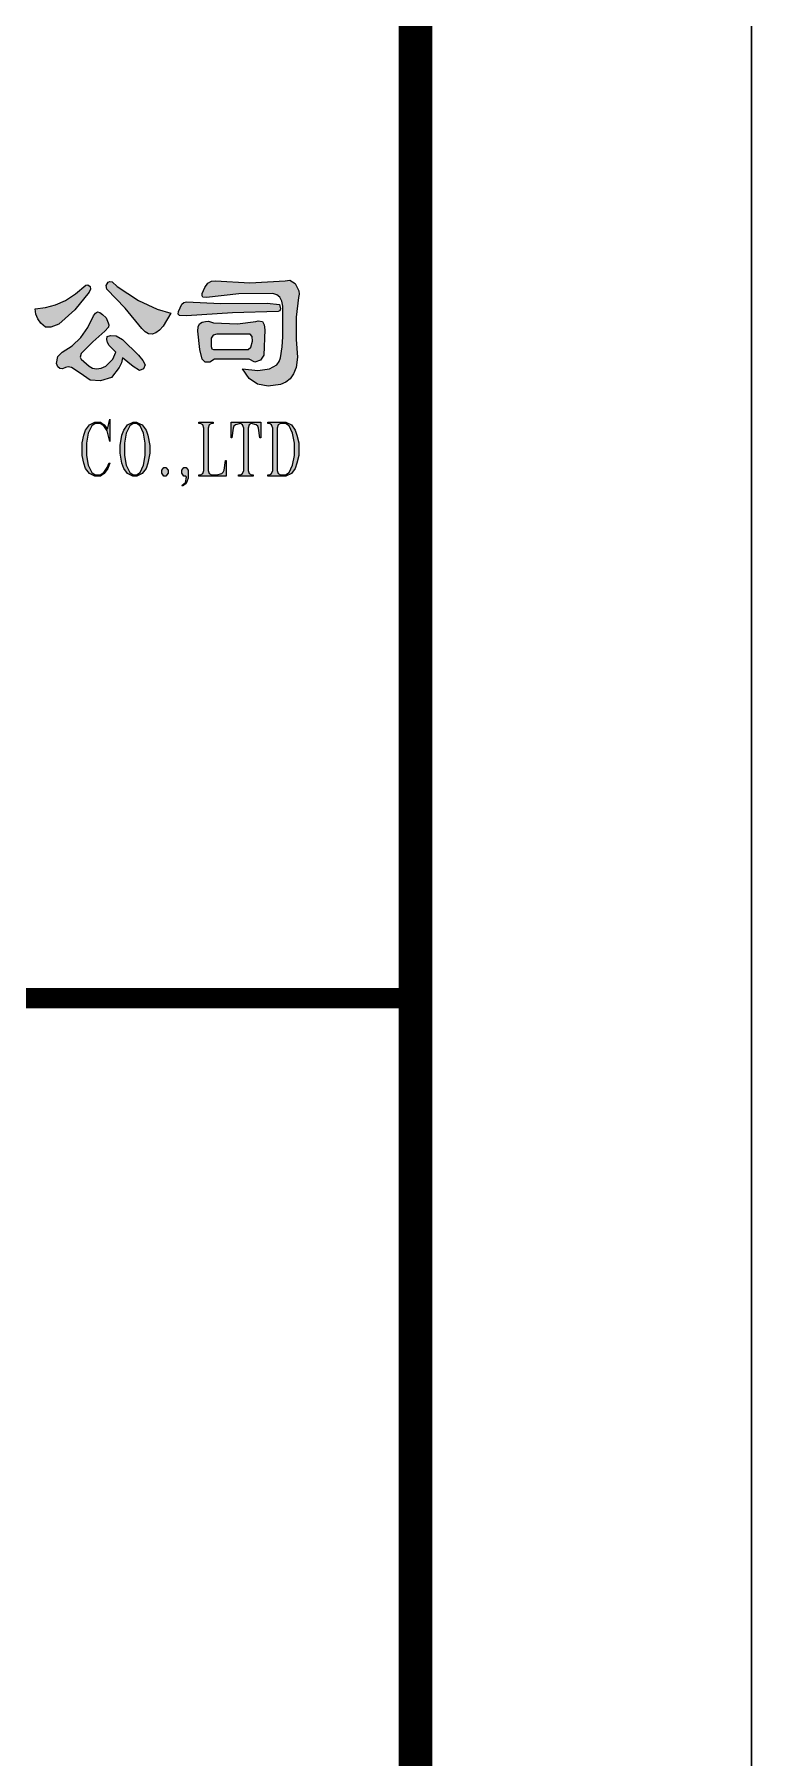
# Model space of a CAD drawing. Extents: x 0 to 2972856, y -1269770 to 0.
# Drawn here: x 2824795 to 2827996, y -1003981 to -996285 of the extents above; entities that cross this region are included whole.
import ezdxf
from ezdxf.enums import TextEntityAlignment as Align

# ---------------------------------------------------------------- set-up
doc = ezdxf.new("R2010")
doc.units = 0
doc.header["$LTSCALE"] = 1000
doc.linetypes.add('接地线', pattern=[1.35002, 0.5, -1e-05, 1e-05, 0.5, -0.125, 0.1, -0.125])
for name, color, linetype in [('BTTK', 7, 'Continuous'), ('Logo', 4, 'Continuous'), ('PUB_TITLE', 7, 'Continuous'), ('电-线路-接地网', 6, '接地线')]:
    doc.layers.add(name, color=color, linetype=linetype)
doc.layers.add('yichutu', color=7, linetype='Continuous', true_color=0xffffff, plot=False)
doc.styles.add('HZ(TK)', font='geniso.shx', dxfattribs={"width": 0.9, "bigfont": 'hztxt.shx'})

# ---------------------------------------------------------------- blocks, each defined once
blk = doc.blocks.new('vhtemplate_2020年新竖式图框_A0')
at = {"layer": 'Logo'}
h = blk.add_hatch(color=4, dxfattribs=at)
h.dxf.hatch_style = 1
h.paths.add_polyline_path([(1169.796, 781.254), (1169.854, 781.108), (1169.873, 781.046), (1169.862, 780.983), (1169.754, 780.859), (1169.396, 780.546), (1169.054, 780.192), (1169.021, 780.088), (1169.054, 780.025), (1169.287, 779.817), (1169.394, 779.755), (1169.512, 779.734), (1169.644, 779.755), (1169.787, 779.817), (1169.996, 780.025), (1170.087, 780.234), (1169.887, 780.432), (1169.837, 780.523), (1169.821, 780.609), (1169.829, 780.702), (1169.921, 780.734), (1170.096, 780.723), (1170.287, 780.609), (1170.754, 780.15), (1170.887, 779.984), (1170.954, 779.859), (1170.912, 779.734), (1170.787, 779.692), (1170.595, 779.807), (1170.287, 780.067), (1170.254, 779.921), (1170.187, 779.776), (1169.954, 779.484), (1169.629, 779.38), (1169.321, 779.401), (1169.021, 779.609), (1168.763, 779.776), (1168.665, 779.796), (1168.588, 779.776), (1168.496, 779.736), (1168.421, 779.744), (1168.363, 779.799), (1168.321, 779.9), (1168.363, 780.109), (1168.488, 780.234), (1168.783, 780.426), (1169.038, 780.671), (1169.25, 780.968), (1169.421, 781.317), (1169.475, 781.397), (1169.537, 781.431), (1169.608, 781.418), (1169.687, 781.358)])
h.paths.add_polyline_path([(1167.988, 781.567), (1168.288, 781.64), (1168.588, 781.775), (1168.888, 781.973), (1169.187, 782.233), (1169.254, 782.243), (1169.321, 782.191), (1169.329, 782.108), (1169.287, 782.025), (1168.863, 781.494), (1168.388, 781.067), (1168.154, 780.983), (1167.988, 780.983), (1167.857, 781.095), (1167.763, 781.223), (1167.707, 781.366), (1167.688, 781.525)])
h.paths.add_polyline_path([(1170.754, 781.775), (1171.312, 781.515), (1171.72, 781.4), (1171.491, 781.012), (1171.379, 780.886), (1171.27, 780.806), (1171.163, 780.772), (1171.058, 780.783), (1170.955, 780.84), (1170.854, 780.942), (1170.362, 781.546), (1169.821, 782.108), (1169.796, 782.223), (1169.854, 782.316), (1169.908, 782.34), (1169.971, 782.327), (1170.121, 782.191)])
h = blk.add_hatch(color=4, dxfattribs=at)
h.dxf.hatch_style = 1
h.paths.add_polyline_path([(1174.069, 782.296), (1175.119, 782.358), (1175.261, 782.379), (1175.419, 782.275), (1175.527, 782.066), (1175.538, 781.962), (1175.519, 781.858), (1175.452, 781.275), (1175.452, 780.609), (1175.486, 780.088), (1175.452, 779.776), (1175.373, 779.588), (1175.269, 779.442), (1175.14, 779.338), (1174.986, 779.276), (1174.615, 779.226), (1174.303, 779.286), (1174.048, 779.455), (1173.853, 779.734), (1174.311, 779.692), (1174.652, 779.734), (1174.877, 779.859), (1174.946, 779.953), (1174.986, 780.067), (1175.036, 780.39), (1175.052, 780.692), (1175.052, 781.608), (1175.021, 781.757), (1174.961, 781.869), (1174.871, 781.944), (1174.752, 781.983), (1173.744, 781.973), (1172.786, 781.858), (1172.67, 781.869), (1172.649, 781.913), (1172.653, 781.983), (1172.728, 782.163), (1172.82, 782.285), (1172.928, 782.35), (1173.053, 782.358)])
h.paths.add_polyline_path([(1173.203, 781.681), (1174.586, 781.692), (1174.952, 781.65), (1174.986, 781.525), (1174.969, 781.462), (1174.919, 781.442), (1173.553, 781.41), (1172.187, 781.317), (1171.978, 781.327), (1171.943, 781.371), (1171.953, 781.442), (1172.045, 781.66), (1172.109, 781.715), (1172.187, 781.733)])
h.paths.add_polyline_path([(1172.845, 781.16), (1172.986, 781.108), (1173.703, 781.077), (1174.253, 781.15), (1174.319, 781.171), (1174.452, 781.15), (1174.502, 781.046), (1174.519, 780.9), (1174.486, 780.15), (1174.386, 779.994), (1174.219, 779.942), (1174.053, 780.025), (1173.02, 780.025), (1172.886, 779.942), (1172.745, 779.942), (1172.653, 780.025), (1172.586, 780.317), (1172.52, 780.859), (1172.534, 780.986), (1172.578, 781.077), (1172.651, 781.132), (1172.753, 781.15)])
h.paths.add_polyline_path([(1173.086, 780.775), (1172.978, 780.744), (1172.92, 780.65), (1172.92, 780.4), (1172.945, 780.338), (1172.986, 780.317), (1174.019, 780.317), (1174.103, 780.379), (1174.153, 780.567), (1174.136, 780.702), (1174.086, 780.775)], flags=16)
h = blk.add_hatch(color=4, dxfattribs=at)
h.dxf.hatch_style = 1
h.paths.add_polyline_path([(1169.829, 777.897), (1169.725, 778.041), (1169.622, 778.113), (1169.468, 778.113), (1169.366, 778.043), (1169.262, 777.825), (1169.21, 777.53), (1169.21, 777.161), (1169.262, 776.866), (1169.366, 776.648), (1169.468, 776.578), (1169.622, 776.578), (1169.725, 776.65), (1169.829, 776.796), (1169.882, 776.943), (1169.904, 776.926), (1169.85, 776.774), (1169.74, 776.621), (1169.628, 776.544), (1169.46, 776.546), (1169.298, 776.621), (1169.186, 776.774), (1169.133, 776.928), (1169.078, 777.157), (1169.078, 777.534), (1169.133, 777.762), (1169.186, 777.917), (1169.298, 778.07), (1169.462, 778.147), (1169.628, 778.147), (1169.74, 778.07), (1169.835, 777.938), (1169.905, 778.235), (1169.905, 777.577)])
h.paths.add_polyline_path([(1171.039, 776.928), (1170.983, 776.774), (1170.872, 776.621), (1170.709, 776.544), (1170.595, 776.544), (1170.594, 776.546), (1170.432, 776.621), (1170.32, 776.774), (1170.265, 776.928), (1170.211, 777.231), (1170.211, 777.46), (1170.265, 777.762), (1170.32, 777.917), (1170.432, 778.07), (1170.595, 778.147), (1170.709, 778.147), (1170.71, 778.145), (1170.872, 778.07), (1170.983, 777.917), (1171.039, 777.762), (1171.092, 777.46), (1171.092, 777.231)])
h.paths.add_polyline_path([(1170.961, 777.53), (1170.909, 777.825), (1170.805, 778.043), (1170.702, 778.113), (1170.601, 778.113), (1170.499, 778.043), (1170.395, 777.825), (1170.343, 777.53), (1170.343, 777.161), (1170.395, 776.866), (1170.499, 776.648), (1170.601, 776.578), (1170.702, 776.578), (1170.805, 776.648), (1170.909, 776.866), (1170.961, 777.161)], flags=16)
h.paths.add_polyline_path([(1171.576, 776.544), (1171.513, 776.544), (1171.452, 776.629), (1171.452, 776.717), (1171.513, 776.802), (1171.576, 776.802), (1171.637, 776.717), (1171.637, 776.629)])
h.paths.add_polyline_path([(1172.178, 776.325), (1172.068, 776.247), (1172.056, 776.278), (1172.158, 776.351), (1172.187, 776.512), (1172.164, 776.544), (1172.111, 776.544), (1172.05, 776.629), (1172.05, 776.717), (1172.111, 776.802), (1172.174, 776.802), (1172.235, 776.717), (1172.235, 776.483)])
h.paths.add_polyline_path([(1172.553, 776.544), (1172.553, 776.578), (1172.603, 776.578), (1172.669, 776.623), (1172.701, 776.715), (1172.701, 777.976), (1172.669, 778.068), (1172.603, 778.113), (1172.553, 778.113), (1172.553, 778.147), (1172.98, 778.147), (1172.98, 778.113), (1172.93, 778.113), (1172.864, 778.068), (1172.832, 777.976), (1172.832, 776.715), (1172.864, 776.623), (1172.93, 776.578), (1173.085, 776.578), (1173.235, 776.621), (1173.282, 776.663), (1173.307, 776.717), (1173.343, 777.012), (1173.367, 777.009), (1173.367, 776.544)])
h.paths.add_polyline_path([(1174.369, 777.68), (1174.334, 777.974), (1174.308, 778.027), (1174.263, 778.07), (1174.116, 778.113), (1174.051, 778.068), (1174.019, 777.976), (1174.019, 776.715), (1174.051, 776.623), (1174.117, 776.578), (1174.168, 776.578), (1174.168, 776.544), (1173.739, 776.544), (1173.739, 776.578), (1173.79, 776.578), (1173.856, 776.623), (1173.888, 776.715), (1173.888, 777.976), (1173.856, 778.068), (1173.792, 778.113), (1173.645, 778.07), (1173.599, 778.027), (1173.573, 777.974), (1173.538, 777.68), (1173.513, 777.682), (1173.513, 778.147), (1174.394, 778.147), (1174.394, 777.682)])
h.paths.add_polyline_path([(1175.472, 776.928), (1175.418, 776.774), (1175.307, 776.621), (1175.142, 776.544), (1174.605, 776.544), (1174.605, 776.578), (1174.655, 776.578), (1174.721, 776.623), (1174.753, 776.715), (1174.753, 777.976), (1174.721, 778.068), (1174.655, 778.113), (1174.605, 778.113), (1174.605, 778.147), (1175.142, 778.147), (1175.307, 778.07), (1175.418, 777.917), (1175.472, 777.762), (1175.527, 777.534), (1175.527, 777.157)])
h.paths.add_polyline_path([(1175.396, 777.53), (1175.343, 777.825), (1175.24, 778.043), (1175.136, 778.113), (1174.982, 778.113), (1174.917, 778.068), (1174.884, 777.976), (1174.884, 776.715), (1174.917, 776.623), (1174.982, 776.578), (1175.136, 776.578), (1175.24, 776.648), (1175.343, 776.866), (1175.396, 777.161)], flags=16)
at = {"layer": 'BTTK', "const_width": 0.6}
blk.add_lwpolyline([(1179, 761), (1109, 761)], dxfattribs=at)
at = {"layer": 'Logo', "color": 4}
for points in [[(1167.988, 781.567), (1168.288, 781.64), (1168.588, 781.775), (1168.888, 781.973), (1169.187, 782.233), (1169.254, 782.243), (1169.321, 782.191), (1169.329, 782.108), (1169.287, 782.025), (1168.863, 781.494), (1168.388, 781.067), (1168.154, 780.983), (1167.988, 780.983), (1167.857, 781.095), (1167.763, 781.223), (1167.707, 781.366), (1167.688, 781.525)], [(1170.754, 781.775), (1171.312, 781.515), (1171.72, 781.4), (1171.491, 781.012), (1171.379, 780.886), (1171.27, 780.806), (1171.163, 780.772), (1171.058, 780.783), (1170.955, 780.84), (1170.854, 780.942), (1170.362, 781.546), (1169.821, 782.108), (1169.796, 782.223), (1169.854, 782.316), (1169.908, 782.34), (1169.971, 782.327), (1170.121, 782.191)], [(1174.069, 782.296), (1175.119, 782.358), (1175.261, 782.379), (1175.419, 782.275), (1175.527, 782.066), (1175.538, 781.962), (1175.519, 781.858), (1175.452, 781.275), (1175.452, 780.609), (1175.486, 780.088), (1175.452, 779.776), (1175.373, 779.588), (1175.269, 779.442), (1175.14, 779.338), (1174.986, 779.276), (1174.615, 779.226), (1174.303, 779.286), (1174.048, 779.455), (1173.853, 779.734), (1174.311, 779.692), (1174.652, 779.734), (1174.877, 779.859), (1174.946, 779.953), (1174.986, 780.067), (1175.036, 780.39), (1175.052, 780.692), (1175.052, 781.608), (1175.021, 781.757), (1174.961, 781.869), (1174.871, 781.944), (1174.752, 781.983), (1173.744, 781.973), (1172.786, 781.858), (1172.67, 781.869), (1172.649, 781.913), (1172.653, 781.983), (1172.728, 782.163), (1172.82, 782.285), (1172.928, 782.35), (1173.053, 782.358)], [(1169.796, 781.254), (1169.854, 781.108), (1169.873, 781.046), (1169.862, 780.983), (1169.754, 780.859), (1169.396, 780.546), (1169.054, 780.192), (1169.021, 780.088), (1169.054, 780.025), (1169.287, 779.817), (1169.394, 779.755), (1169.512, 779.734), (1169.644, 779.755), (1169.787, 779.817), (1169.996, 780.025), (1170.087, 780.234), (1169.887, 780.432), (1169.837, 780.523), (1169.821, 780.609), (1169.829, 780.702), (1169.921, 780.734), (1170.096, 780.723), (1170.287, 780.609), (1170.754, 780.15), (1170.887, 779.984), (1170.954, 779.859), (1170.912, 779.734), (1170.787, 779.692), (1170.595, 779.807), (1170.287, 780.067), (1170.254, 779.921), (1170.187, 779.776), (1169.954, 779.484), (1169.629, 779.38), (1169.321, 779.401), (1169.021, 779.609), (1168.763, 779.776), (1168.665, 779.796), (1168.588, 779.776), (1168.496, 779.736), (1168.421, 779.744), (1168.363, 779.799), (1168.321, 779.9), (1168.363, 780.109), (1168.488, 780.234), (1168.783, 780.426), (1169.038, 780.671), (1169.25, 780.968), (1169.421, 781.317), (1169.475, 781.397), (1169.537, 781.431), (1169.608, 781.418), (1169.687, 781.358)], [(1173.203, 781.681), (1174.586, 781.692), (1174.952, 781.65), (1174.986, 781.525), (1174.969, 781.462), (1174.919, 781.442), (1173.553, 781.41), (1172.187, 781.317), (1171.978, 781.327), (1171.943, 781.371), (1171.953, 781.442), (1172.045, 781.66), (1172.109, 781.715), (1172.187, 781.733)], [(1172.845, 781.16), (1172.986, 781.108), (1173.703, 781.077), (1174.253, 781.15), (1174.319, 781.171), (1174.452, 781.15), (1174.502, 781.046), (1174.519, 780.9), (1174.486, 780.15), (1174.386, 779.994), (1174.219, 779.942), (1174.053, 780.025), (1173.02, 780.025), (1172.886, 779.942), (1172.745, 779.942), (1172.653, 780.025), (1172.586, 780.317), (1172.52, 780.859), (1172.534, 780.986), (1172.578, 781.077), (1172.651, 781.132), (1172.753, 781.15)], [(1173.086, 780.775), (1172.978, 780.744), (1172.92, 780.65), (1172.92, 780.4), (1172.945, 780.338), (1172.986, 780.317), (1174.019, 780.317), (1174.103, 780.379), (1174.153, 780.567), (1174.136, 780.702), (1174.086, 780.775)], [(1169.829, 777.897), (1169.725, 778.041), (1169.622, 778.113), (1169.468, 778.113), (1169.366, 778.043), (1169.262, 777.825), (1169.21, 777.53), (1169.21, 777.161), (1169.262, 776.866), (1169.366, 776.648), (1169.468, 776.578), (1169.622, 776.578), (1169.725, 776.65), (1169.829, 776.796), (1169.882, 776.943), (1169.904, 776.926), (1169.85, 776.774), (1169.74, 776.621), (1169.628, 776.544), (1169.46, 776.546), (1169.298, 776.621), (1169.186, 776.774), (1169.133, 776.928), (1169.078, 777.157), (1169.078, 777.534), (1169.133, 777.762), (1169.186, 777.917), (1169.298, 778.07), (1169.462, 778.147), (1169.628, 778.147), (1169.74, 778.07), (1169.835, 777.938), (1169.905, 778.235), (1169.905, 777.577)], [(1171.039, 776.928), (1170.983, 776.774), (1170.872, 776.621), (1170.709, 776.544), (1170.595, 776.544), (1170.594, 776.546), (1170.432, 776.621), (1170.32, 776.774), (1170.265, 776.928), (1170.211, 777.231), (1170.211, 777.46), (1170.265, 777.762), (1170.32, 777.917), (1170.432, 778.07), (1170.595, 778.147), (1170.709, 778.147), (1170.71, 778.145), (1170.872, 778.07), (1170.983, 777.917), (1171.039, 777.762), (1171.092, 777.46), (1171.092, 777.231)], [(1170.961, 777.53), (1170.909, 777.825), (1170.805, 778.043), (1170.702, 778.113), (1170.601, 778.113), (1170.499, 778.043), (1170.395, 777.825), (1170.343, 777.53), (1170.343, 777.161), (1170.395, 776.866), (1170.499, 776.648), (1170.601, 776.578), (1170.702, 776.578), (1170.805, 776.648), (1170.909, 776.866), (1170.961, 777.161)], [(1172.553, 776.544), (1172.553, 776.578), (1172.603, 776.578), (1172.669, 776.623), (1172.701, 776.715), (1172.701, 777.976), (1172.669, 778.068), (1172.603, 778.113), (1172.553, 778.113), (1172.553, 778.147), (1172.98, 778.147), (1172.98, 778.113), (1172.93, 778.113), (1172.864, 778.068), (1172.832, 777.976), (1172.832, 776.715), (1172.864, 776.623), (1172.93, 776.578), (1173.085, 776.578), (1173.235, 776.621), (1173.282, 776.663), (1173.307, 776.717), (1173.343, 777.012), (1173.367, 777.009), (1173.367, 776.544)], [(1174.369, 777.68), (1174.334, 777.974), (1174.308, 778.027), (1174.263, 778.07), (1174.116, 778.113), (1174.051, 778.068), (1174.019, 777.976), (1174.019, 776.715), (1174.051, 776.623), (1174.117, 776.578), (1174.168, 776.578), (1174.168, 776.544), (1173.739, 776.544), (1173.739, 776.578), (1173.79, 776.578), (1173.856, 776.623), (1173.888, 776.715), (1173.888, 777.976), (1173.856, 778.068), (1173.792, 778.113), (1173.645, 778.07), (1173.599, 778.027), (1173.573, 777.974), (1173.538, 777.68), (1173.513, 777.682), (1173.513, 778.147), (1174.394, 778.147), (1174.394, 777.682)], [(1175.472, 776.928), (1175.418, 776.774), (1175.307, 776.621), (1175.142, 776.544), (1174.605, 776.544), (1174.605, 776.578), (1174.655, 776.578), (1174.721, 776.623), (1174.753, 776.715), (1174.753, 777.976), (1174.721, 778.068), (1174.655, 778.113), (1174.605, 778.113), (1174.605, 778.147), (1175.142, 778.147), (1175.307, 778.07), (1175.418, 777.917), (1175.472, 777.762), (1175.527, 777.534), (1175.527, 777.157)], [(1175.396, 777.53), (1175.343, 777.825), (1175.24, 778.043), (1175.136, 778.113), (1174.982, 778.113), (1174.917, 778.068), (1174.884, 777.976), (1174.884, 776.715), (1174.917, 776.623), (1174.982, 776.578), (1175.136, 776.578), (1175.24, 776.648), (1175.343, 776.866), (1175.396, 777.161)], [(1171.576, 776.544), (1171.513, 776.544), (1171.452, 776.629), (1171.452, 776.717), (1171.513, 776.802), (1171.576, 776.802), (1171.637, 776.717), (1171.637, 776.629)], [(1172.178, 776.325), (1172.068, 776.247), (1172.056, 776.278), (1172.158, 776.351), (1172.187, 776.512), (1172.164, 776.544), (1172.111, 776.544), (1172.05, 776.629), (1172.05, 776.717), (1172.111, 776.802), (1172.174, 776.802), (1172.235, 776.717), (1172.235, 776.483)]]:
    blk.add_lwpolyline(points, close=True, dxfattribs=at)
at = {"layer": 'PUB_TITLE', "color": 7}
blk.add_lwpolyline([(0, 0), (1189, 0), (1189, 841), (0, 841)], close=True, dxfattribs=at)
at = {"layer": 'PUB_TITLE', "const_width": 1}
blk.add_lwpolyline([(25, 10), (1179, 10), (1179, 831), (25, 831)], close=True, dxfattribs=at)
at = {"layer": 'BTTK', "color": 4, "style": 'HZ(TK)', "width": 0.9}
for tag, p in [('合作单位', (1144, 743.5)), ('建设单位', (1144, 209.5)), ('工程名称', (1144, 176.5)), ('子项名称', (1154, 160)), ('图纸名称', (1144, 141))]:
    blk.add_attdef(tag, text='', height=3.5, dxfattribs=at).set_placement(p, align=Align.MIDDLE_CENTER)
for tag, p in [('注册证书号', (1156.5, 309.006)), ('注册印章号', (1156.5, 301.006)), ('设计号', (1154, 193)), ('图别', (1137.75, 34)), ('图号', (1170.25, 34)), ('版本号', (1137.75, 26)), ('日期', (1170.25, 26))]:
    blk.add_attdef(tag, text='', height=3.5, dxfattribs=at).set_placement(p, align=Align.MIDDLE)
blk = doc.blocks.new('yct-1189-841-178350-126150-150-0.0')
at = {"layer": 'yichutu', "color": 7, "linetype": 'ByBlock', "true_color": 0xffffff}
blk.add_lwpolyline([(0, 0), (0, 126150), (178350, 126150), (178350, 0)], close=True, dxfattribs=at)

msp = doc.modelspace()

# ---------------------------------------------------------------- block references
at = {"layer": 'yichutu', "linetype": 'ByBlock'}
msp.add_blockref('yct-1189-841-178350-126150-150-0.0', (2649645.9, -1114739.4), dxfattribs=at)
at = {"layer": '电-线路-接地网', "linetype": 'ByBlock', "xscale": 150, "yscale": 150, "zscale": 150}
msp.add_blockref('vhtemplate_2020年新竖式图框_A0', (2649645.9, -1114739.4), dxfattribs=at)

doc.saveas('drawing.dxf')
